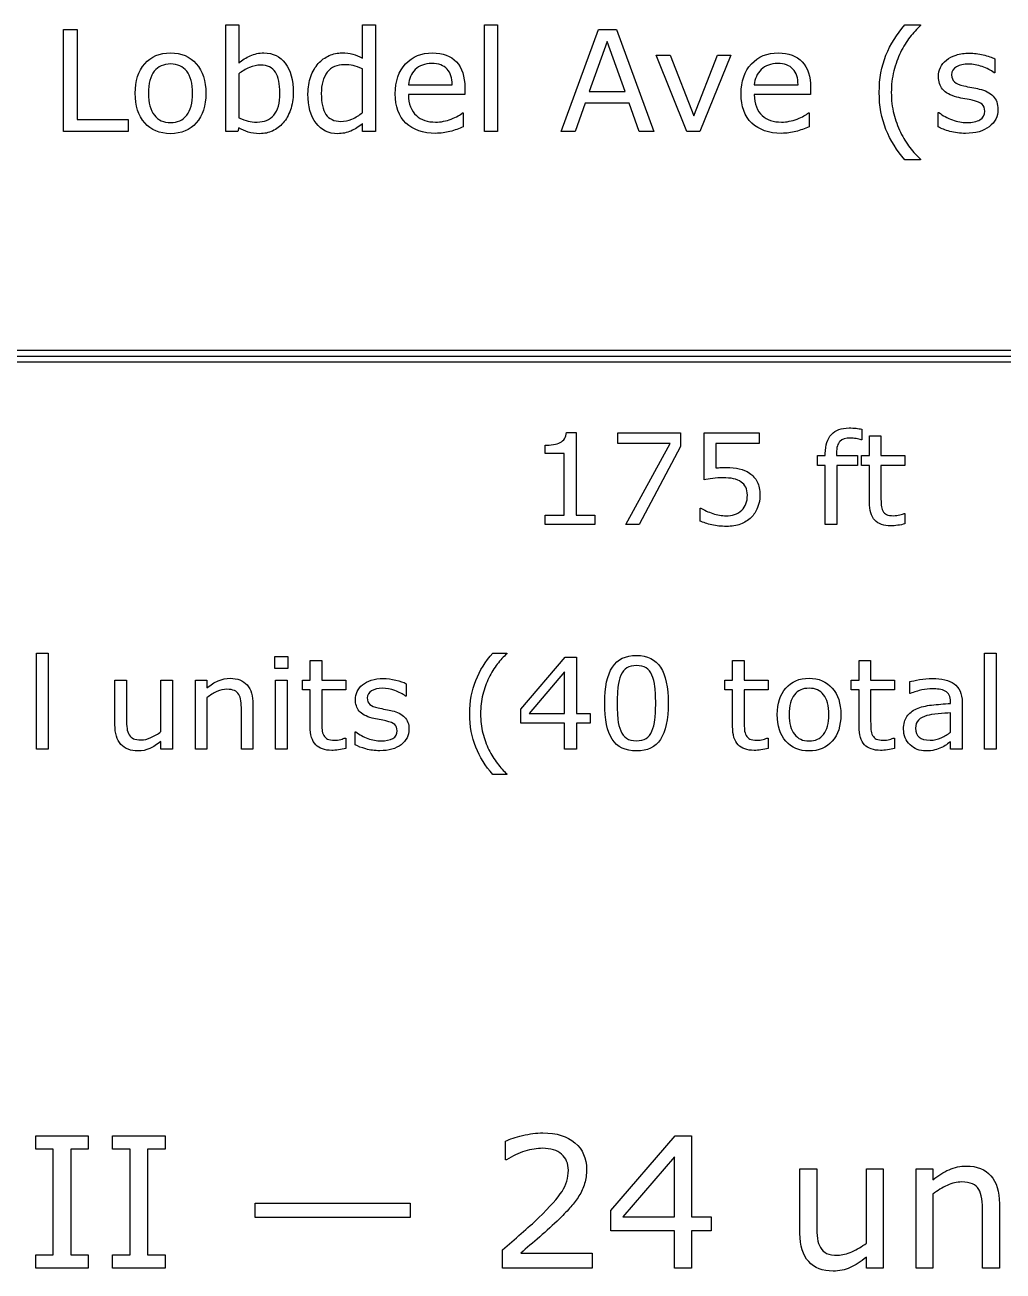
# Model space of a CAD drawing. Extents: x -13 to 750, y 12 to 2314.
# Drawn here: x 106.6 to 176.3, y 1170.7 to 1259.5 of the extents above; entities that cross this region are included whole.
import ezdxf

# ---------------------------------------------------------------- set-up
doc = ezdxf.new("R2010")
doc.units = 0
doc.layers.get('0').update_dxf_attribs({"linetype": 'CONTINUOUS'})

msp = doc.modelspace()

# ---------------------------------------------------------------- linework, layer by layer
at = {"color": 7}
for points in [[(113.99316, 1251.89), (109.39355, 1251.89), (109.39355, 1259.1605), (110.36035, 1259.1605), (110.36035, 1252.7494), (113.99316, 1252.7494)], [(140.30176, 1251.8895), (139.38379, 1251.8895), (139.38379, 1259.4872), (140.30176, 1259.4872)], [(151.43945, 1251.8895), (150.40918, 1251.8895), (149.69629, 1253.9159), (146.55176, 1253.9159), (145.83887, 1251.89), (144.85742, 1251.89), (147.50391, 1259.1605), (148.79297, 1259.1605)], [(149.39844, 1254.7459), (148.12402, 1258.3153), (146.84473, 1254.7459)], [(156.94238, 1257.3436), (154.73535, 1251.8895), (153.8125, 1251.8895), (151.62012, 1257.3436), (152.61621, 1257.3436), (154.30566, 1253.0028), (155.98047, 1257.3436)], [(118.58789, 1254.6146), (118.58789, 1254.6146)], [(119.53516, 1254.6146), (119.53516, 1254.6146)], [(125.75585, 1254.6586), (125.75585, 1254.6586)], [(175.96582, 1253.4618), (175.96582, 1253.4618)], [(44, 1236.2904), (44, 1235.4896), (268, 1235.4896), (268, 1236.2904)], [(153.35669, 1229.4535), (150.39478, 1223.89), (149.45435, 1223.89), (152.60522, 1229.6644), (148.87866, 1229.6644), (148.87866, 1230.4335), (153.35669, 1230.4335)], [(108.2915, 1207.89), (107.46533, 1207.89), (107.46533, 1214.7279), (108.2915, 1214.7279)], [(175.83987, 1207.89), (175.0137, 1207.89), (175.0137, 1214.7279), (175.83987, 1214.7279)], [(125.36865, 1213.6205), (124.43701, 1213.6205), (124.43701, 1214.4774), (125.36865, 1214.4774)], [(146.91067, 1209.7314), (145.93948, 1209.7314), (145.93948, 1207.89), (145.09573, 1207.89), (145.09573, 1209.7313), (141.96243, 1209.7313), (141.96243, 1210.7421), (145.13089, 1214.4335), (145.93948, 1214.4335), (145.93948, 1210.4344), (146.91067, 1210.4344)], [(145.09573, 1210.4345), (145.09573, 1213.3877), (142.56009, 1210.4345)], [(125.31595, 1207.89), (124.48978, 1207.89), (124.48978, 1212.7987), (125.31595, 1212.7987)], [(152.47415, 1211.164), (152.47415, 1211.164)], [(163.9219, 1210.3422), (163.9219, 1210.3422)], [(164.77444, 1210.3422), (164.77444, 1210.3422)], [(151.31839, 1209.1689), (151.31839, 1209.1689)], [(111.15381, 1170.89), (107.42139, 1170.89), (107.42139, 1171.8548), (108.65918, 1171.8548), (108.65918, 1179.3768), (107.42139, 1179.3768), (107.42139, 1180.3417), (111.15381, 1180.3417), (111.15381, 1179.3768), (109.91602, 1179.3768), (109.91602, 1171.8548), (111.15381, 1171.8548)], [(116.62549, 1170.89), (112.89307, 1170.89), (112.89307, 1171.8548), (114.13086, 1171.8548), (114.13086, 1179.3768), (112.89307, 1179.3768), (112.89307, 1180.3417), (116.62549, 1180.3417), (116.62549, 1179.3768), (115.3877, 1179.3768), (115.3877, 1171.8548), (116.62549, 1171.8548)], [(155.53662, 1173.5497), (154.13379, 1173.5497), (154.13379, 1170.89), (152.91504, 1170.89), (152.91504, 1173.5497), (148.38916, 1173.5497), (148.38916, 1175.0096), (152.96582, 1180.3417), (154.13379, 1180.3417), (154.13379, 1174.5653), (155.53662, 1174.5653)], [(152.91504, 1174.5653), (152.91504, 1178.8309), (149.25244, 1174.5653)], [(134.09424, 1174.5209), (123.03662, 1174.5209), (123.03662, 1175.5365), (134.09424, 1175.5365)]]:
    msp.add_lwpolyline(points, close=True, dxfattribs=at)
for points in [[(121.87402, 1252.1439), (121.81542, 1251.89), (120.95604, 1251.89), (120.95604, 1259.4877), (121.87401, 1259.4877), (121.87401, 1256.7728)], [(130.69238, 1257.1237), (130.69238, 1259.487), (131.61035, 1259.487), (131.61035, 1251.8895)], [(169.33008, 1259.4872), (170.44824, 1259.4872), (170.44824, 1259.4382)], [(175.75095, 1257.0653), (175.75095, 1256.0838), (175.70215, 1256.0838)], [(121.87402, 1256.0008), (121.87402, 1252.8758)], [(130.69238, 1253.2323), (130.69238, 1256.3622)], [(133.96387, 1255.2245), (137.08887, 1255.2245)], [(137.98239, 1255.0194), (137.98242, 1254.5213)], [(158.60254, 1255.2245), (161.72754, 1255.2245)], [(162.62106, 1255.0194), (162.62109, 1254.5213)], [(124.80859, 1254.634), (124.80859, 1254.6336)], [(137.98242, 1254.5213), (133.96387, 1254.5213)], [(162.62109, 1254.5213), (158.60254, 1254.5213)], [(130.69238, 1253.2318), (130.69238, 1253.2323)], [(137.82617, 1253.2225), (137.87497, 1253.2225), (137.87497, 1252.2215)], [(162.46484, 1253.2225), (162.51364, 1253.2225), (162.51364, 1252.2215)], [(171.70312, 1252.2166), (171.70312, 1253.2469), (171.75192, 1253.2469)], [(131.61035, 1251.8895), (130.69238, 1251.8895), (130.69238, 1252.4608)], [(170.44824, 1249.8778), (169.33008, 1249.8778)], [(170.44824, 1249.9265), (170.44824, 1249.8778)], [(44, 1235.89), (268, 1235.89)], [(145.22681, 1230.4555), (145.90796, 1230.4555), (145.90796, 1224.5581), (147.2439, 1224.5581), (147.2439, 1223.89)], [(155.02659, 1227.0624), (155.02659, 1230.433), (158.96409, 1230.433), (158.96409, 1229.6639), (155.87474, 1229.6639), (155.87474, 1227.9237)], [(166.26343, 1229.9281), (166.21953, 1229.9281)], [(166.80396, 1225.4936), (166.80396, 1228.104), (166.24585, 1228.104), (166.24585, 1228.7983), (166.80396, 1228.7983), (166.80396, 1230.2089), (167.63013, 1230.2089), (167.63013, 1228.7983), (169.33521, 1228.7983), (169.33521, 1228.104), (167.63013, 1228.104), (167.63013, 1225.8671)], [(166.26348, 1230.6838), (166.26343, 1229.9281)], [(147.2439, 1223.89), (143.7019, 1223.89), (143.7019, 1224.558), (145.06421, 1224.558), (145.06421, 1228.9437), (143.7019, 1228.9437), (143.7019, 1229.5414)], [(164.46611, 1228.9657), (164.46611, 1228.7987), (165.95586, 1228.7987), (165.95586, 1228.1044), (164.49248, 1228.1044), (164.49248, 1223.89), (163.66631, 1223.89), (163.66631, 1228.1044), (163.1082, 1228.1044), (163.1082, 1228.7987), (163.66631, 1228.7987), (163.66631, 1228.9613)], [(159.00804, 1225.9692), (159.00806, 1225.9686)], [(154.74536, 1224.1361), (154.74536, 1225.0633), (154.80686, 1225.0633)], [(169.29128, 1224.6762), (169.33518, 1224.6762), (169.33521, 1223.9339)], [(139.97171, 1214.728), (140.97806, 1214.728), (140.97806, 1214.684)], [(126.96829, 1209.4937), (126.96829, 1212.1041), (126.41019, 1212.1041), (126.41019, 1212.7984), (126.96829, 1212.7984), (126.96829, 1214.209), (127.79446, 1214.209), (127.79446, 1212.7984), (129.49954, 1212.7984), (129.49954, 1212.1041), (127.79446, 1212.1041), (127.79446, 1209.8672)], [(157.06204, 1209.4937), (157.06204, 1212.1041), (156.50394, 1212.1041), (156.50394, 1212.7984), (157.06204, 1212.7984), (157.06204, 1214.209), (157.88821, 1214.209), (157.88821, 1212.7984), (159.59329, 1212.7984), (159.59329, 1212.1041), (157.88821, 1212.1041), (157.88821, 1209.8672)], [(166.07083, 1209.4937), (166.07083, 1212.1041), (165.51273, 1212.1041), (165.51273, 1212.7984), (166.07083, 1212.7984), (166.07083, 1214.209), (166.897, 1214.209), (166.897, 1212.7984), (168.60208, 1212.7984), (168.60208, 1212.1041), (166.897, 1212.1041), (166.897, 1209.8672)], [(113.05518, 1209.6127), (113.05518, 1212.7987), (113.88135, 1212.7987), (113.88135, 1210.0038)], [(116.33355, 1209.1336), (116.33355, 1212.7986), (117.15972, 1212.7986), (117.15967, 1207.89)], [(119.61187, 1211.5547), (119.61187, 1207.89), (118.78569, 1207.89), (118.78569, 1212.7987), (119.61187, 1212.7987), (119.61187, 1212.2538)], [(133.81053, 1212.548), (133.81053, 1211.6647), (133.76663, 1211.6647)], [(169.72269, 1211.8539), (169.67879, 1211.8539), (169.67879, 1212.6932)], [(172.59232, 1211.1335), (172.59232, 1211.2609)], [(173.41414, 1211.2208), (173.41409, 1207.89)], [(122.89014, 1207.89), (122.06396, 1207.89), (122.06396, 1210.6849)], [(122.89019, 1211.076), (122.89014, 1207.89)], [(172.59232, 1209.0985), (172.59232, 1210.4652)], [(129.45562, 1208.6763), (129.49952, 1208.6763), (129.49954, 1207.934)], [(130.16751, 1208.1845), (130.16751, 1209.1118), (130.21141, 1209.1118)], [(134.00394, 1209.3045), (134.00394, 1209.3051)], [(159.54937, 1208.6763), (159.59327, 1208.6763), (159.59329, 1207.934)], [(168.55816, 1208.6763), (168.60206, 1208.6763), (168.60208, 1207.934)], [(172.59232, 1209.0984), (172.59232, 1209.0985)], [(117.15967, 1207.89), (116.3335, 1207.89), (116.3335, 1208.4349)], [(173.41409, 1207.89), (172.59232, 1207.89), (172.59232, 1208.4129)], [(140.97806, 1206.0796), (139.97171, 1206.0796)], [(140.97806, 1206.1235), (140.97806, 1206.0796)], [(140.95605, 1178.6151), (140.89255, 1178.6151), (140.89255, 1179.9481)], [(161.85889, 1173.3783), (161.85889, 1177.9803), (163.05225, 1177.9803), (163.05225, 1173.9432)], [(166.59426, 1172.6864), (166.59426, 1177.9803), (167.78762, 1177.9803), (167.7876, 1170.89)], [(171.32962, 1176.1839), (171.32962, 1170.89), (170.13626, 1170.89), (170.13626, 1177.9803), (171.32962, 1177.9803), (171.32962, 1177.1932)], [(176.06494, 1170.89), (174.87158, 1170.89), (174.87158, 1174.9271)], [(176.06497, 1175.4921), (176.06494, 1170.89)], [(147.05615, 1170.89), (140.65771, 1170.89), (140.65771, 1172.2167)], [(141.97165, 1171.9754), (147.05612, 1171.9754), (147.05615, 1170.89)], [(167.7876, 1170.89), (166.59424, 1170.89), (166.59424, 1171.6771)]]:
    msp.add_lwpolyline(points, dxfattribs=at)
for points in [[(167.9873, 1257.3241), (168.306313, 1258.1053), (168.753907, 1258.826333), (169.33008, 1259.4872)], [(170.44824, 1259.4382), (170.184567, 1259.2006), (169.93229, 1258.925533), (169.69141, 1258.613)], [(169.69141, 1258.613), (169.453777, 1258.3038), (169.23242, 1257.942467), (169.02734, 1257.529)], [(115.17969, 1256.7191), (115.635417, 1257.2367), (116.249023, 1257.4955), (117.02051, 1257.4955)], [(117.02051, 1257.4955), (117.785483, 1257.4955), (118.395833, 1257.2367), (118.85156, 1256.7191)], [(122.69433, 1257.2904), (122.984043, 1257.427133), (123.309563, 1257.4955), (123.67089, 1257.4955)], [(123.67089, 1257.4955), (124.315423, 1257.4955), (124.823237, 1257.2481), (125.19433, 1256.7533)], [(128.31445, 1257.2997), (128.610677, 1257.4299), (128.916667, 1257.495), (129.23242, 1257.495)], [(129.23242, 1257.495), (129.51888, 1257.495), (129.772787, 1257.464), (129.99414, 1257.402)], [(129.99414, 1257.402), (130.215493, 1257.343333), (130.44824, 1257.250567), (130.69238, 1257.1237)], [(133.75876, 1256.7088), (134.24704, 1257.232933), (134.888317, 1257.495), (135.68259, 1257.495)], [(135.68259, 1257.495), (136.418263, 1257.495), (136.98467, 1257.280133), (137.38181, 1256.8504)], [(158.39743, 1256.7088), (158.88571, 1257.232933), (159.526987, 1257.495), (160.32126, 1257.495)], [(160.32126, 1257.495), (161.056933, 1257.495), (161.62334, 1257.280133), (162.02048, 1256.8504)], [(169.02734, 1257.529), (168.832027, 1257.128667), (168.672523, 1256.6876), (168.54883, 1256.2058)], [(172.28903, 1256.9774), (172.471323, 1257.1304), (172.702443, 1257.250833), (172.98239, 1257.3387)], [(172.98239, 1257.3387), (173.265597, 1257.429833), (173.581353, 1257.4754), (173.92966, 1257.4754)], [(173.92966, 1257.4754), (174.25518, 1257.4754), (174.583957, 1257.434733), (174.91599, 1257.3534)], [(174.91599, 1257.3534), (175.251277, 1257.275267), (175.529597, 1257.179233), (175.75095, 1257.0653)], [(114.50098, 1254.6146), (114.50098, 1255.503267), (114.727217, 1256.204767), (115.17969, 1256.7191)], [(117.02051, 1256.7045), (116.522463, 1256.7045), (116.135093, 1256.531967), (115.8584, 1256.1869)], [(118.17285, 1256.1869), (117.896157, 1256.531967), (117.512043, 1256.7045), (117.02051, 1256.7045)], [(118.85156, 1256.7191), (119.307293, 1256.204767), (119.53516, 1255.503267), (119.53516, 1254.6146)], [(121.87401, 1256.7728), (122.131177, 1256.9844), (122.404617, 1257.156933), (122.69433, 1257.2904)], [(122.63574, 1256.4452), (122.362307, 1256.331267), (122.1084, 1256.183133), (121.87402, 1256.0008)], [(123.44629, 1256.6209), (123.179363, 1256.6209), (122.90918, 1256.562333), (122.63574, 1256.4452)], [(124.48633, 1256.1131), (124.271483, 1256.451633), (123.924803, 1256.6209), (123.44629, 1256.6209)], [(125.19433, 1256.7533), (125.568677, 1256.2585), (125.75585, 1255.560267), (125.75585, 1254.6586)], [(127.00586, 1255.8104), (127.13932, 1256.171733), (127.318357, 1256.479333), (127.54297, 1256.7332)], [(127.54297, 1256.7332), (127.764323, 1256.9806), (128.021483, 1257.169433), (128.31445, 1257.2997)], [(129.38867, 1256.6546), (128.87435, 1256.6546), (128.47396, 1256.475567), (128.1875, 1256.1175)], [(130.02832, 1256.5916), (129.833007, 1256.6336), (129.61979, 1256.6546), (129.38867, 1256.6546)], [(130.69238, 1256.3622), (130.444987, 1256.472867), (130.223633, 1256.549333), (130.02832, 1256.5916)], [(133.03122, 1254.5848), (133.03122, 1255.476733), (133.273733, 1256.184733), (133.75876, 1256.7088)], [(135.63379, 1256.7381), (135.14225, 1256.7381), (134.749997, 1256.593267), (134.45703, 1256.3036)], [(136.72266, 1256.3426), (136.485027, 1256.606267), (136.12207, 1256.7381), (135.63379, 1256.7381)], [(137.38181, 1256.8504), (137.782197, 1256.420733), (137.98239, 1255.8104), (137.98239, 1255.0194)], [(157.66989, 1254.5848), (157.66989, 1255.476733), (157.912403, 1256.184733), (158.39743, 1256.7088)], [(160.27246, 1256.7381), (159.780927, 1256.7381), (159.388673, 1256.593267), (159.0957, 1256.3036)], [(161.36133, 1256.3426), (161.123697, 1256.606267), (160.76074, 1256.7381), (160.27246, 1256.7381)], [(162.02048, 1256.8504), (162.420867, 1256.420733), (162.62106, 1255.8104), (162.62106, 1255.0194)], [(167.50879, 1254.6825), (167.50879, 1255.6623), (167.668293, 1256.542833), (167.9873, 1257.3241)], [(171.72751, 1255.8104), (171.72751, 1256.035), (171.773083, 1256.2466), (171.86423, 1256.4452)], [(171.86423, 1256.4452), (171.95863, 1256.643733), (172.10023, 1256.821133), (172.28903, 1256.9774)], [(173.01172, 1256.5038), (172.7806, 1256.3768), (172.66504, 1256.186367), (172.66504, 1255.9325)], [(173.86133, 1256.6991), (173.526043, 1256.6991), (173.24284, 1256.634), (173.01172, 1256.5038)], [(174.84766, 1256.5184), (174.512373, 1256.638867), (174.183597, 1256.6991), (173.86133, 1256.6991)], [(175.70215, 1256.0838), (175.467777, 1256.256333), (175.182947, 1256.4012), (174.84766, 1256.5184)], [(115.8584, 1256.1869), (115.58496, 1255.8451), (115.44824, 1255.321), (115.44824, 1254.6146)], [(118.58789, 1254.6146), (118.58789, 1255.321), (118.449543, 1255.8451), (118.17285, 1256.1869)], [(124.80859, 1254.6336), (124.80859, 1255.284667), (124.70117, 1255.777833), (124.48633, 1256.1131)], [(126.81055, 1254.575), (126.81055, 1255.037267), (126.875653, 1255.449067), (127.00586, 1255.8104)], [(128.1875, 1256.1175), (127.90104, 1255.759433), (127.75781, 1255.251633), (127.75781, 1254.5941)], [(134.45703, 1256.3036), (134.167317, 1256.013867), (134.00293, 1255.654167), (133.96387, 1255.2245)], [(137.08887, 1255.2245), (137.085537, 1255.706233), (136.963467, 1256.078933), (136.72266, 1256.3426)], [(159.0957, 1256.3036), (158.805987, 1256.013867), (158.6416, 1255.654167), (158.60254, 1255.2245)], [(161.72754, 1255.2245), (161.724207, 1255.706233), (161.602137, 1256.078933), (161.36133, 1256.3426)], [(168.54883, 1256.2058), (168.428383, 1255.724), (168.36816, 1255.2162), (168.36816, 1254.6824)], [(172.02536, 1254.9022), (171.826793, 1255.1496), (171.72751, 1255.452333), (171.72751, 1255.8104)], [(172.66504, 1255.9325), (172.66504, 1255.7079), (172.735027, 1255.538633), (172.875, 1255.4247)], [(167.9873, 1252.0409), (167.668293, 1252.8221), (167.50879, 1253.702633), (167.50879, 1254.6825)], [(168.36816, 1254.6824), (168.36816, 1254.125733), (168.426757, 1253.616267), (168.54395, 1253.154)], [(173.04587, 1254.3456), (172.56735, 1254.472533), (172.22718, 1254.658067), (172.02536, 1254.9022)], [(172.875, 1255.4247), (173.01172, 1255.310767), (173.233073, 1255.217967), (173.53906, 1255.1463)], [(173.53906, 1255.1463), (173.708333, 1255.106967), (173.897137, 1255.0679), (174.10547, 1255.0291)], [(174.10547, 1255.0291), (174.317057, 1254.990433), (174.492837, 1254.954633), (174.63281, 1254.9217)], [(174.63281, 1254.9217), (175.059243, 1254.824033), (175.38802, 1254.6564), (175.61914, 1254.4188)], [(115.17969, 1252.5101), (114.727217, 1253.024433), (114.50098, 1253.725933), (114.50098, 1254.6146)], [(115.44824, 1254.6146), (115.44824, 1253.931), (115.586587, 1253.4118), (115.86328, 1253.057)], [(118.16797, 1253.0521), (118.447917, 1253.4037), (118.58789, 1253.924533), (118.58789, 1254.6146)], [(119.53516, 1254.6146), (119.53516, 1253.725933), (119.307293, 1253.024433), (118.85156, 1252.5101)], [(124.37402, 1253.0618), (124.663733, 1253.397067), (124.80859, 1253.921133), (124.80859, 1254.634)], [(125.75586, 1254.6586), (125.75586, 1254.202867), (125.690757, 1253.7927), (125.56055, 1253.4281)], [(127.38184, 1252.4901), (127.00098, 1252.991367), (126.81055, 1253.686333), (126.81055, 1254.575)], [(127.75781, 1254.5941), (127.75781, 1253.9463), (127.868487, 1253.453133), (128.08984, 1253.1146)], [(133.79294, 1252.495), (133.285127, 1252.986533), (133.03122, 1253.683133), (133.03122, 1254.5848)], [(133.96387, 1254.5213), (133.96387, 1254.186033), (134.014323, 1253.893067), (134.11523, 1253.6424)], [(158.43161, 1252.495), (157.923797, 1252.986533), (157.66989, 1253.683133), (157.66989, 1254.5848)], [(158.60254, 1254.5213), (158.60254, 1254.186033), (158.652997, 1253.893067), (158.75391, 1253.6424)], [(173.61716, 1254.2186), (173.408827, 1254.257933), (173.218397, 1254.300267), (173.04587, 1254.3456)], [(174.12985, 1254.1161), (173.999643, 1254.145433), (173.828747, 1254.1796), (173.61716, 1254.2186)], [(174.84274, 1253.8329), (174.719047, 1253.943567), (174.481417, 1254.037967), (174.12985, 1254.1161)], [(175.02829, 1253.3446), (175.02829, 1253.5594), (174.96644, 1253.722167), (174.84274, 1253.8329)], [(175.61914, 1254.4188), (175.85026, 1254.177933), (175.96582, 1253.858933), (175.96582, 1253.4618)], [(115.86328, 1253.057), (116.139973, 1252.7054), (116.525717, 1252.5296), (117.02051, 1252.5296)], [(117.02051, 1252.5296), (117.50879, 1252.5296), (117.891277, 1252.703767), (118.16797, 1253.0521)], [(123.18262, 1252.5637), (123.690433, 1252.5637), (124.087567, 1252.729733), (124.37402, 1253.0618)], [(125.56055, 1253.4281), (125.433597, 1253.0635), (125.26107, 1252.7575), (125.04297, 1252.5101)], [(128.08984, 1253.1146), (128.311193, 1252.779333), (128.666013, 1252.6117), (129.1543, 1252.6117)], [(129.94531, 1252.7826), (130.212237, 1252.899733), (130.46126, 1253.049467), (130.69238, 1253.2318)], [(134.11523, 1253.6424), (134.216143, 1253.395), (134.35449, 1253.191567), (134.53027, 1253.0321)], [(134.53027, 1253.0321), (134.699543, 1252.875833), (134.89974, 1252.758633), (135.13086, 1252.6805)], [(137.02051, 1252.7831), (137.39811, 1252.932833), (137.666663, 1253.0793), (137.82617, 1253.2225)], [(158.75391, 1253.6424), (158.854817, 1253.395), (158.993163, 1253.191567), (159.16895, 1253.0321)], [(159.16895, 1253.0321), (159.338217, 1252.875833), (159.53841, 1252.758633), (159.76953, 1252.6805)], [(161.65918, 1252.7831), (162.036787, 1252.932833), (162.30534, 1253.0793), (162.46484, 1253.2225)], [(168.54395, 1253.154), (168.66439, 1252.6918), (168.82552, 1252.252367), (169.02734, 1251.8357)], [(171.75192, 1253.2469), (172.041633, 1253.028833), (172.3639, 1252.8547), (172.71872, 1252.7245)], [(174.68649, 1252.7293), (174.914357, 1252.859567), (175.02829, 1253.064667), (175.02829, 1253.3446)], [(175.96582, 1253.4618), (175.96582, 1252.963733), (175.759113, 1252.5552), (175.3457, 1252.2362)], [(117.02051, 1251.7386), (116.249023, 1251.7386), (115.635417, 1251.995767), (115.17969, 1252.5101)], [(118.85156, 1252.5101), (118.395833, 1251.995767), (117.785483, 1251.7386), (117.02051, 1251.7386)], [(121.87402, 1252.8758), (122.13444, 1252.7586), (122.357423, 1252.677233), (122.54297, 1252.6317)], [(122.55762, 1251.8509), (122.3265, 1251.922567), (122.098633, 1252.020233), (121.87402, 1252.1439)], [(122.54297, 1252.6317), (122.73177, 1252.586367), (122.944987, 1252.5637), (123.18262, 1252.5637)], [(125.04297, 1252.5101), (124.81185, 1252.252967), (124.557943, 1252.0593), (124.28125, 1251.9291)], [(128.93457, 1251.7381), (128.28353, 1251.7381), (127.765953, 1251.988767), (127.38184, 1252.4901)], [(129.1543, 1252.6117), (129.414713, 1252.6117), (129.678383, 1252.668667), (129.94531, 1252.7826)], [(130.69238, 1252.4608), (130.428707, 1252.232933), (130.153643, 1252.055533), (129.86719, 1251.9286)], [(135.91208, 1251.7625), (135.007133, 1251.7625), (134.300753, 1252.006667), (133.79294, 1252.495)], [(135.13086, 1252.6805), (135.365233, 1252.602367), (135.622393, 1252.5633), (135.90234, 1252.5633)], [(135.90234, 1252.5633), (136.273433, 1252.5633), (136.646157, 1252.636567), (137.02051, 1252.7831)], [(137.87497, 1252.2215), (137.565723, 1252.0913), (137.249967, 1251.982267), (136.9277, 1251.8944)], [(160.55075, 1251.7625), (159.645803, 1251.7625), (158.939423, 1252.006667), (158.43161, 1252.495)], [(159.76953, 1252.6805), (160.003903, 1252.602367), (160.261067, 1252.5633), (160.54102, 1252.5633)], [(160.54102, 1252.5633), (160.912113, 1252.5633), (161.284833, 1252.636567), (161.65918, 1252.7831)], [(162.51364, 1252.2215), (162.204393, 1252.0913), (161.88864, 1251.982267), (161.56638, 1251.8944)], [(169.33008, 1249.8778), (168.753907, 1250.5386), (168.306313, 1251.259633), (167.9873, 1252.0409)], [(172.54785, 1251.8993), (172.212563, 1251.9969), (171.930987, 1252.102667), (171.70312, 1252.2166)], [(172.71872, 1252.7245), (173.07354, 1252.5975), (173.41371, 1252.534), (173.73923, 1252.534)], [(175.3457, 1252.2362), (174.935547, 1251.9172), (174.374023, 1251.7577), (173.66113, 1251.7577)], [(173.73923, 1252.534), (174.142877, 1252.534), (174.45863, 1252.5991), (174.68649, 1252.7293)], [(123.36816, 1251.7386), (123.05892, 1251.7386), (122.78874, 1251.776033), (122.55762, 1251.8509)], [(124.28125, 1251.9291), (124.004557, 1251.8021), (123.700193, 1251.7386), (123.36816, 1251.7386)], [(129.86719, 1251.9286), (129.58073, 1251.8016), (129.269857, 1251.7381), (128.93457, 1251.7381)], [(136.9277, 1251.8944), (136.60544, 1251.806467), (136.2669, 1251.7625), (135.91208, 1251.7625)], [(161.56638, 1251.8944), (161.244113, 1251.806467), (160.90557, 1251.7625), (160.55075, 1251.7625)], [(169.02734, 1251.8357), (169.222653, 1251.4353), (169.445637, 1251.073967), (169.69629, 1250.7517)], [(173.66113, 1251.7577), (173.257483, 1251.7577), (172.88639, 1251.8049), (172.54785, 1251.8993)], [(169.69629, 1250.7517), (169.946943, 1250.426167), (170.197593, 1250.1511), (170.44824, 1249.9265)], [(164.10137, 1230.3016), (164.39141, 1230.615067), (164.810353, 1230.7718), (165.3582, 1230.7718)], [(165.3582, 1230.7718), (165.542773, 1230.7718), (165.708303, 1230.763133), (165.85479, 1230.7458)], [(165.85479, 1230.7458), (166.004203, 1230.728467), (166.140433, 1230.7078), (166.26348, 1230.6838)], [(144.77417, 1229.7216), (144.908937, 1229.794867), (145.014407, 1229.887167), (145.09058, 1229.9985)], [(145.09058, 1229.9985), (145.16968, 1230.112767), (145.21509, 1230.2651), (145.22681, 1230.4555)], [(163.66631, 1228.9613), (163.66631, 1229.5443), (163.81133, 1229.991067), (164.10137, 1230.3016)], [(164.70342, 1229.8138), (164.545213, 1229.658533), (164.46611, 1229.375833), (164.46611, 1228.9657)], [(165.47686, 1230.0511), (165.122367, 1230.0511), (164.864553, 1229.972), (164.70342, 1229.8138)], [(165.86358, 1230.0071), (165.717093, 1230.036433), (165.588187, 1230.0511), (165.47686, 1230.0511)], [(166.21953, 1229.9281), (166.12871, 1229.954767), (166.01006, 1229.9811), (165.86358, 1230.0071)], [(143.7019, 1229.5414), (143.886473, 1229.5414), (144.08423, 1229.556067), (144.29517, 1229.5854)], [(144.29517, 1229.5854), (144.506103, 1229.6174), (144.66577, 1229.6628), (144.77417, 1229.7216)], [(155.64183, 1227.1678), (155.404523, 1227.132467), (155.199443, 1227.097333), (155.02659, 1227.0624)], [(156.3889, 1227.2208), (156.131087, 1227.2208), (155.882063, 1227.203133), (155.64183, 1227.1678)], [(155.87474, 1227.9237), (156.000713, 1227.9357), (156.129617, 1227.944367), (156.26145, 1227.9497)], [(156.26145, 1227.9497), (156.39329, 1227.956367), (156.50755, 1227.9597), (156.60423, 1227.9597)], [(157.11839, 1227.1508), (156.90159, 1227.197467), (156.658427, 1227.2208), (156.3889, 1227.2208)], [(156.60423, 1227.9597), (156.958723, 1227.9597), (157.26927, 1227.929033), (157.53587, 1227.8677)], [(157.67649, 1226.9179), (157.52415, 1227.029233), (157.338117, 1227.106867), (157.11839, 1227.1508)], [(157.53587, 1227.8677), (157.80247, 1227.809033), (158.0471, 1227.703533), (158.26976, 1227.5512)], [(158.26976, 1227.5512), (158.504133, 1227.390067), (158.685773, 1227.182067), (158.81468, 1226.9272)], [(157.99729, 1226.5444), (157.921123, 1226.699667), (157.81419, 1226.824167), (157.67649, 1226.9179)], [(158.11595, 1225.9731), (158.11595, 1226.1987), (158.076397, 1226.389133), (157.99729, 1226.5444)], [(158.81468, 1226.9272), (158.943587, 1226.672333), (159.00804, 1226.353), (159.00804, 1225.9692)], [(158.01487, 1225.3623), (158.082257, 1225.538033), (158.11595, 1225.741633), (158.11595, 1225.9731)], [(159.00806, 1225.9686), (159.00806, 1225.663933), (158.952393, 1225.372433), (158.84106, 1225.0941)], [(167.19507, 1224.1972), (166.93433, 1224.466733), (166.80396, 1224.898867), (166.80396, 1225.4936)], [(167.63013, 1225.8671), (167.63013, 1225.6093), (167.635997, 1225.407167), (167.64773, 1225.2607)], [(154.80686, 1225.0633), (155.0471, 1224.910967), (155.32835, 1224.7806), (155.65061, 1224.6722)], [(155.65061, 1224.6722), (155.972877, 1224.566733), (156.289283, 1224.514), (156.59983, 1224.514)], [(156.59983, 1224.514), (156.807843, 1224.514), (157.008527, 1224.543333), (157.20188, 1224.602)], [(157.20188, 1224.602), (157.398173, 1224.660667), (157.57249, 1224.7632), (157.72483, 1224.9096)], [(157.72483, 1224.9096), (157.853737, 1225.0356), (157.950417, 1225.1865), (158.01487, 1225.3623)], [(158.84106, 1225.0941), (158.729733, 1224.815767), (158.57739, 1224.5814), (158.38403, 1224.391)], [(167.64773, 1225.2607), (167.659463, 1225.117167), (167.700477, 1224.9824), (167.77077, 1224.8564)], [(167.77077, 1224.8564), (167.835237, 1224.7392), (167.923127, 1224.652767), (168.03444, 1224.5971)], [(168.03444, 1224.5971), (168.1487, 1224.544433), (168.321553, 1224.5181), (168.553, 1224.5181)], [(168.553, 1224.5181), (168.687767, 1224.5181), (168.82839, 1224.5371), (168.97487, 1224.5751)], [(168.97487, 1224.5751), (169.121357, 1224.616433), (169.226827, 1224.650133), (169.29128, 1224.6762)], [(155.58472, 1223.868), (155.25366, 1223.941267), (154.973873, 1224.030633), (154.74536, 1224.1361)], [(156.61743, 1223.7538), (156.26001, 1223.7538), (155.915773, 1223.791867), (155.58472, 1223.868)], [(157.62817, 1223.9164), (157.338137, 1223.808), (157.001223, 1223.7538), (156.61743, 1223.7538)], [(158.38403, 1224.391), (158.173097, 1224.185933), (157.921143, 1224.027733), (157.62817, 1223.9164)], [(168.33765, 1223.7929), (167.83667, 1223.7929), (167.45581, 1223.927667), (167.19507, 1224.1972)], [(168.82544, 1223.8329), (168.6438, 1223.806233), (168.481203, 1223.7929), (168.33765, 1223.7929)], [(169.33521, 1223.9339), (169.17993, 1223.893233), (169.010007, 1223.859567), (168.82544, 1223.8329)], [(138.76321, 1212.7812), (139.050323, 1213.484333), (139.453157, 1214.133267), (139.97171, 1214.728)], [(140.2969, 1213.9414), (140.083033, 1213.663067), (139.883817, 1213.337867), (139.69925, 1212.9658)], [(140.97806, 1214.684), (140.740753, 1214.470133), (140.5137, 1214.2226), (140.2969, 1213.9414)], [(148.4971, 1213.7304), (148.863313, 1214.287067), (149.434603, 1214.5654), (150.21097, 1214.5654)], [(150.21097, 1213.8403), (149.935577, 1213.8403), (149.70706, 1213.783167), (149.52542, 1213.6689)], [(150.21097, 1214.5654), (150.996123, 1214.5654), (151.568877, 1214.282667), (151.92923, 1213.7172)], [(150.89212, 1213.6689), (150.71634, 1213.783167), (150.48929, 1213.8403), (150.21097, 1213.8403)], [(120.41167, 1212.7547), (120.687063, 1212.874833), (120.96978, 1212.9349), (121.25982, 1212.9349)], [(121.25982, 1212.9349), (121.790093, 1212.9349), (122.19439, 1212.775233), (122.47271, 1212.4559)], [(139.69925, 1212.9658), (139.52347, 1212.605467), (139.379913, 1212.2085), (139.26858, 1211.7749)], [(147.94778, 1211.1552), (147.94778, 1212.318333), (148.130887, 1213.176733), (148.4971, 1213.7304)], [(149.09915, 1213.1504), (148.999543, 1212.9336), (148.930697, 1212.650867), (148.89261, 1212.3022)], [(149.52542, 1213.6689), (149.346707, 1213.554633), (149.204617, 1213.3818), (149.09915, 1213.1504)], [(151.31399, 1213.1591), (151.211457, 1213.3847), (151.070833, 1213.554633), (150.89212, 1213.6689)], [(151.52493, 1212.3242), (151.489797, 1212.652333), (151.419483, 1212.930633), (151.31399, 1213.1591)], [(151.92923, 1213.7172), (152.29251, 1213.154733), (152.47415, 1212.303667), (152.47415, 1211.164)], [(160.85452, 1212.2363), (161.26468, 1212.7021), (161.816927, 1212.935), (162.51126, 1212.935)], [(162.51126, 1212.935), (163.19974, 1212.935), (163.749057, 1212.7021), (164.15921, 1212.2363)], [(119.61187, 1212.2538), (119.869683, 1212.467667), (120.136283, 1212.634633), (120.41167, 1212.7547)], [(121.02691, 1212.148), (120.801323, 1212.148), (120.565483, 1212.092333), (120.31939, 1211.981)], [(121.56304, 1212.056), (121.425347, 1212.117333), (121.246637, 1212.148), (121.02691, 1212.148)], [(121.87944, 1211.7836), (121.8062, 1211.9066), (121.700733, 1211.9974), (121.56304, 1212.056)], [(122.47271, 1212.4559), (122.75103, 1212.136567), (122.89019, 1211.6766), (122.89019, 1211.076)], [(130.31248, 1211.9899), (130.39744, 1212.168633), (130.52488, 1212.3283), (130.6948, 1212.4689)], [(130.6948, 1212.4689), (130.858867, 1212.606567), (131.066877, 1212.714967), (131.31883, 1212.7941)], [(131.31883, 1212.7941), (131.57371, 1212.8761), (131.85789, 1212.9171), (132.17137, 1212.9171)], [(132.10989, 1212.2184), (131.808137, 1212.2184), (131.553253, 1212.1598), (131.34524, 1212.0426)], [(132.99759, 1212.0558), (132.69583, 1212.1642), (132.39993, 1212.2184), (132.10989, 1212.2184)], [(132.17137, 1212.9171), (132.464337, 1212.9171), (132.760233, 1212.8805), (133.05906, 1212.8073)], [(133.76663, 1211.6647), (133.555697, 1211.819967), (133.29935, 1211.950333), (132.99759, 1212.0558)], [(133.05906, 1212.8073), (133.36082, 1212.736967), (133.61131, 1212.650533), (133.81053, 1212.548)], [(138.33255, 1210.4038), (138.33255, 1211.2856), (138.476103, 1212.078067), (138.76321, 1212.7812)], [(148.89261, 1212.3022), (148.857477, 1211.9536), (148.83991, 1211.571267), (148.83991, 1211.1552)], [(151.58203, 1211.164), (151.58203, 1211.609333), (151.562997, 1211.996067), (151.52493, 1212.3242)], [(160.24368, 1210.3422), (160.24368, 1211.142067), (160.447293, 1211.773433), (160.85452, 1212.2363)], [(162.51126, 1212.2231), (162.06302, 1212.2231), (161.714387, 1212.067833), (161.46536, 1211.7573)], [(163.54837, 1211.7573), (163.299343, 1212.067833), (162.95364, 1212.2231), (162.51126, 1212.2231)], [(164.15921, 1212.2363), (164.569363, 1211.773433), (164.77444, 1211.142067), (164.77444, 1210.3422)], [(169.67879, 1212.6932), (169.839923, 1212.7372), (170.072833, 1212.785533), (170.37752, 1212.8382)], [(170.54886, 1212.1), (170.28226, 1212.044667), (170.00687, 1211.962633), (169.72269, 1211.8539)], [(170.37752, 1212.8382), (170.682207, 1212.890867), (170.9825, 1212.9172), (171.2784, 1212.9172)], [(171.27396, 1212.188), (171.05716, 1212.188), (170.81546, 1212.158667), (170.54886, 1212.1)], [(171.78812, 1212.153), (171.624053, 1212.176333), (171.452667, 1212.188), (171.27396, 1212.188)], [(171.2784, 1212.9172), (171.6241, 1212.9172), (171.924393, 1212.887867), (172.17928, 1212.8292)], [(172.20999, 1212.0168), (172.092803, 1212.084133), (171.95218, 1212.129533), (171.78812, 1212.153)], [(172.17928, 1212.8292), (172.437093, 1212.773867), (172.65975, 1212.677167), (172.84725, 1212.5391)], [(172.84725, 1212.5391), (173.031817, 1212.404367), (173.17244, 1212.230067), (173.26912, 1212.0162)], [(120.31939, 1211.981), (120.073297, 1211.869667), (119.837457, 1211.727567), (119.61187, 1211.5547)], [(122.02446, 1211.3177), (121.99806, 1211.516967), (121.94972, 1211.672267), (121.87944, 1211.7836)], [(122.06396, 1210.6849), (122.06396, 1210.9105), (122.050793, 1211.121433), (122.02446, 1211.3177)], [(130.18943, 1211.4186), (130.18943, 1211.620733), (130.230447, 1211.811167), (130.31248, 1211.9899)], [(130.4575, 1210.6012), (130.278787, 1210.823867), (130.18943, 1211.096333), (130.18943, 1211.4186)], [(131.34524, 1212.0426), (131.137233, 1211.928333), (131.03323, 1211.756967), (131.03323, 1211.5285)], [(131.03323, 1211.5285), (131.03323, 1211.3263), (131.09622, 1211.173933), (131.2222, 1211.0714)], [(139.26858, 1211.7749), (139.160187, 1211.3413), (139.10599, 1210.884267), (139.10599, 1210.4038)], [(151.52493, 1210.0039), (151.562997, 1210.326167), (151.58203, 1210.712867), (151.58203, 1211.164)], [(152.47415, 1211.164), (152.47415, 1209.9892), (152.28958, 1209.1264), (151.92044, 1208.5756)], [(161.46536, 1211.7573), (161.219267, 1211.4497), (161.09622, 1210.978), (161.09622, 1210.3422)], [(163.9219, 1210.3422), (163.9219, 1210.978), (163.79739, 1211.4497), (163.54837, 1211.7573)], [(172.49124, 1211.7267), (172.426773, 1211.849767), (172.333023, 1211.946467), (172.20999, 1212.0168)], [(172.59232, 1211.2609), (172.59232, 1211.448433), (172.558627, 1211.6037), (172.49124, 1211.7267)], [(173.26912, 1212.0162), (173.3658, 1211.802333), (173.41414, 1211.5372), (173.41414, 1211.2208)], [(131.37596, 1210.1002), (130.945293, 1210.214467), (130.63914, 1210.381467), (130.4575, 1210.6012)], [(131.2222, 1211.0714), (131.345247, 1210.968867), (131.544463, 1210.8854), (131.81985, 1210.821)], [(131.81985, 1210.821), (131.972197, 1210.785667), (132.14212, 1210.7505), (132.32962, 1210.7155)], [(132.32962, 1210.7155), (132.520047, 1210.680167), (132.67825, 1210.647833), (132.80423, 1210.6185)], [(132.80423, 1210.6185), (133.188017, 1210.530633), (133.483913, 1210.379767), (133.69192, 1210.1659)], [(138.76321, 1208.0263), (138.476103, 1208.729433), (138.33255, 1209.521933), (138.33255, 1210.4038)], [(139.10599, 1210.4038), (139.10599, 1209.9028), (139.158723, 1209.4443), (139.26419, 1209.0283)], [(148.48831, 1208.5888), (148.127957, 1209.145467), (147.94778, 1210.000933), (147.94778, 1211.1552)], [(148.83991, 1211.1552), (148.83991, 1210.6982), (148.85601, 1210.3159), (148.88821, 1210.0083)], [(160.85452, 1208.4482), (160.447293, 1208.911067), (160.24368, 1209.5424), (160.24368, 1210.3422)], [(161.09622, 1210.3422), (161.09622, 1209.727), (161.220733, 1209.259733), (161.46976, 1208.9404)], [(163.54398, 1208.936), (163.795927, 1209.2524), (163.9219, 1209.721133), (163.9219, 1210.3422)], [(164.77444, 1210.3422), (164.77444, 1209.5424), (164.569363, 1208.911067), (164.15921, 1208.4482)], [(169.48099, 1210.215), (169.642123, 1210.446467), (169.870637, 1210.6281), (170.16653, 1210.7599)], [(170.16653, 1210.7599), (170.465363, 1210.891767), (170.82425, 1210.981133), (171.24319, 1211.028)], [(170.89163, 1210.2717), (170.654323, 1210.204367), (170.46243, 1210.0989), (170.31595, 1209.9553)], [(171.70023, 1210.3992), (171.360383, 1210.369867), (171.09085, 1210.327367), (170.89163, 1210.2717)], [(171.24319, 1211.028), (171.662137, 1211.074667), (172.111847, 1211.109833), (172.59232, 1211.1335)], [(172.59232, 1210.4652), (172.340367, 1210.450533), (172.043003, 1210.428533), (171.70023, 1210.3992)], [(113.48584, 1208.224), (113.198733, 1208.5404), (113.05518, 1209.0033), (113.05518, 1209.6127)], [(113.88135, 1210.0038), (113.88135, 1209.754733), (113.893083, 1209.540867), (113.91655, 1209.3622)], [(127.35941, 1208.1973), (127.098663, 1208.466833), (126.96829, 1208.898967), (126.96829, 1209.4937)], [(127.79446, 1209.8672), (127.79446, 1209.6094), (127.800327, 1209.407267), (127.81206, 1209.2608)], [(131.89012, 1209.986), (131.70262, 1210.021333), (131.531233, 1210.0594), (131.37596, 1210.1002)], [(132.35154, 1209.894), (132.234353, 1209.920667), (132.080547, 1209.951333), (131.89012, 1209.986)], [(132.99314, 1209.6391), (132.881813, 1209.7387), (132.667947, 1209.823667), (132.35154, 1209.894)], [(133.16014, 1209.1997), (133.16014, 1209.393033), (133.104473, 1209.5395), (132.99314, 1209.6391)], [(133.69192, 1210.1659), (133.899933, 1209.9491), (134.00394, 1209.661967), (134.00394, 1209.3045)], [(148.88821, 1210.0083), (148.92041, 1209.700633), (148.98926, 1209.425233), (149.09476, 1209.1821)], [(151.31839, 1209.1689), (151.42093, 1209.406233), (151.489777, 1209.684567), (151.52493, 1210.0039)], [(157.45315, 1208.1973), (157.19241, 1208.466833), (157.06204, 1208.898967), (157.06204, 1209.4937)], [(157.88821, 1209.8672), (157.88821, 1209.6094), (157.894077, 1209.407267), (157.90581, 1209.2608)], [(166.46194, 1208.1973), (166.2012, 1208.466833), (166.07083, 1208.898967), (166.07083, 1209.4937)], [(166.897, 1209.8672), (166.897, 1209.6094), (166.902867, 1209.407267), (166.9146, 1209.2608)], [(169.24368, 1209.3141), (169.24368, 1209.686167), (169.322783, 1209.986467), (169.48099, 1210.215)], [(170.31595, 1209.9553), (170.169463, 1209.8147), (170.09622, 1209.6199), (170.09622, 1209.3709)], [(113.91655, 1209.3622), (113.940017, 1209.1864), (113.989823, 1209.0355), (114.06597, 1208.9095)], [(114.06597, 1208.9095), (114.14507, 1208.780633), (114.24761, 1208.6869), (114.37359, 1208.6283)], [(114.37359, 1208.6283), (114.499563, 1208.569633), (114.682667, 1208.5403), (114.9229, 1208.5403)], [(114.9229, 1208.5403), (115.136767, 1208.5403), (115.369677, 1208.595967), (115.62163, 1208.7073)], [(115.62163, 1208.7073), (115.876517, 1208.818633), (116.113823, 1208.960733), (116.33355, 1209.1336)], [(127.81206, 1209.2608), (127.823793, 1209.117267), (127.86481, 1208.9825), (127.93511, 1208.8565)], [(127.93511, 1208.8565), (127.999577, 1208.7393), (128.087467, 1208.652867), (128.19878, 1208.5972)], [(128.19878, 1208.5972), (128.31304, 1208.544533), (128.485893, 1208.5182), (128.71734, 1208.5182)], [(128.71734, 1208.5182), (128.8521, 1208.5182), (128.992723, 1208.5372), (129.13921, 1208.5752)], [(129.13921, 1208.5752), (129.285697, 1208.616533), (129.391167, 1208.650233), (129.45562, 1208.6763)], [(130.21141, 1209.1118), (130.47215, 1208.915467), (130.762187, 1208.758733), (131.08152, 1208.6416)], [(131.08152, 1208.6416), (131.40086, 1208.527333), (131.707013, 1208.4702), (131.99998, 1208.4702)], [(131.99998, 1208.4702), (132.36326, 1208.4702), (132.64744, 1208.5288), (132.85252, 1208.646)], [(132.85252, 1208.646), (133.0576, 1208.763133), (133.16014, 1208.9477), (133.16014, 1209.1997)], [(134.00394, 1209.3051), (134.00394, 1208.8569), (133.817903, 1208.489233), (133.44583, 1208.2021)], [(139.26419, 1209.0283), (139.37259, 1208.6123), (139.51761, 1208.2168), (139.69925, 1207.8418)], [(150.21097, 1207.7539), (149.42581, 1207.7539), (148.85159, 1208.0322), (148.48831, 1208.5888)], [(149.09476, 1209.1821), (149.19144, 1208.953567), (149.32767, 1208.779233), (149.50345, 1208.6591)], [(149.50345, 1208.6591), (149.682157, 1208.539033), (149.917997, 1208.479), (150.21097, 1208.479)], [(150.21097, 1208.479), (150.486357, 1208.479), (150.71487, 1208.536133), (150.89651, 1208.6504)], [(151.92044, 1208.5756), (151.554227, 1208.0278), (150.984403, 1207.7539), (150.21097, 1207.7539)], [(150.89651, 1208.6504), (151.078157, 1208.7646), (151.218783, 1208.937433), (151.31839, 1209.1689)], [(157.90581, 1209.2608), (157.917543, 1209.117267), (157.95856, 1208.9825), (158.02886, 1208.8565)], [(158.02886, 1208.8565), (158.093327, 1208.7393), (158.181217, 1208.652867), (158.29253, 1208.5972)], [(158.29253, 1208.5972), (158.40679, 1208.544533), (158.579643, 1208.5182), (158.81109, 1208.5182)], [(158.81109, 1208.5182), (158.94585, 1208.5182), (159.086473, 1208.5372), (159.23296, 1208.5752)], [(159.23296, 1208.5752), (159.379447, 1208.616533), (159.484917, 1208.650233), (159.54937, 1208.6763)], [(161.46976, 1208.9404), (161.71878, 1208.624), (162.065947, 1208.4658), (162.51126, 1208.4658)], [(162.51126, 1208.4658), (162.950713, 1208.4658), (163.294953, 1208.622533), (163.54398, 1208.936)], [(166.9146, 1209.2608), (166.926333, 1209.117267), (166.96735, 1208.9825), (167.03765, 1208.8565)], [(167.03765, 1208.8565), (167.102117, 1208.7393), (167.190007, 1208.652867), (167.30132, 1208.5972)], [(167.30132, 1208.5972), (167.41558, 1208.544533), (167.58843, 1208.5182), (167.81987, 1208.5182)], [(167.81987, 1208.5182), (167.954637, 1208.5182), (168.095263, 1208.5372), (168.24175, 1208.5752)], [(168.24175, 1208.5752), (168.388237, 1208.616533), (168.493707, 1208.650233), (168.55816, 1208.6763)], [(169.70511, 1208.1935), (169.39749, 1208.4865), (169.24368, 1208.860033), (169.24368, 1209.3141)], [(170.09622, 1209.3709), (170.09622, 1209.089633), (170.18118, 1208.8772), (170.3511, 1208.7336)], [(170.3511, 1208.7336), (170.521027, 1208.593), (170.780307, 1208.5227), (171.12894, 1208.5227)], [(171.12894, 1208.5227), (171.418973, 1208.5227), (171.68411, 1208.578367), (171.92435, 1208.6897)], [(171.92435, 1208.6897), (172.164583, 1208.803967), (172.38724, 1208.9402), (172.59232, 1209.0984)], [(114.68994, 1207.7538), (114.174313, 1207.7538), (113.772947, 1207.910533), (113.48584, 1208.224)], [(115.53369, 1207.9296), (115.27881, 1207.8124), (114.99756, 1207.7538), (114.68994, 1207.7538)], [(116.3335, 1208.4349), (116.05518, 1208.215167), (115.788577, 1208.046733), (115.53369, 1207.9296)], [(128.50198, 1207.793), (128.001007, 1207.793), (127.62015, 1207.927767), (127.35941, 1208.1973)], [(128.98978, 1207.833), (128.80814, 1207.806333), (128.64554, 1207.793), (128.50198, 1207.793)], [(129.49954, 1207.934), (129.344267, 1207.893333), (129.174347, 1207.859667), (128.98978, 1207.833)], [(130.92776, 1207.8989), (130.626007, 1207.986767), (130.37259, 1208.081967), (130.16751, 1208.1845)], [(131.92972, 1207.7714), (131.56644, 1207.7714), (131.232453, 1207.8139), (130.92776, 1207.8989)], [(133.44583, 1208.2021), (133.07669, 1207.914967), (132.57132, 1207.7714), (131.92972, 1207.7714)], [(139.97171, 1206.0796), (139.453157, 1206.674267), (139.050323, 1207.323167), (138.76321, 1208.0263)], [(139.69925, 1207.8418), (139.87503, 1207.4814), (140.075713, 1207.1562), (140.3013, 1206.8662)], [(158.59573, 1207.793), (158.094757, 1207.793), (157.713897, 1207.927767), (157.45315, 1208.1973)], [(159.08353, 1207.833), (158.90189, 1207.806333), (158.73929, 1207.793), (158.59573, 1207.793)], [(159.59329, 1207.934), (159.438017, 1207.893333), (159.268097, 1207.859667), (159.08353, 1207.833)], [(162.51126, 1207.7539), (161.816927, 1207.7539), (161.26468, 1207.985333), (160.85452, 1208.4482)], [(164.15921, 1208.4482), (163.749057, 1207.985333), (163.19974, 1207.7539), (162.51126, 1207.7539)], [(167.60452, 1207.793), (167.103547, 1207.793), (166.722687, 1207.927767), (166.46194, 1208.1973)], [(168.09232, 1207.833), (167.910673, 1207.806333), (167.748073, 1207.793), (167.60452, 1207.793)], [(168.60208, 1207.934), (168.446807, 1207.893333), (168.276887, 1207.859667), (168.09232, 1207.833)], [(170.83011, 1207.7541), (170.387723, 1207.7541), (170.012723, 1207.900567), (169.70511, 1208.1935)], [(171.45853, 1207.8241), (171.279817, 1207.777433), (171.070343, 1207.7541), (170.83011, 1207.7541)], [(171.93314, 1207.9911), (171.79544, 1207.9237), (171.637237, 1207.868033), (171.45853, 1207.8241)], [(172.29349, 1208.202), (172.170443, 1208.114133), (172.050327, 1208.043833), (171.93314, 1207.9911)], [(172.59232, 1208.4129), (172.519073, 1208.3629), (172.419463, 1208.2926), (172.29349, 1208.202)], [(140.3013, 1206.8662), (140.526887, 1206.5732), (140.752473, 1206.325633), (140.97806, 1206.1235)], [(140.89255, 1179.9481), (141.193003, 1180.096233), (141.592907, 1180.231667), (142.09226, 1180.3544)], [(142.09226, 1180.3544), (142.59584, 1180.477067), (143.082493, 1180.5384), (143.55222, 1180.5384)], [(143.55222, 1180.5384), (144.521293, 1180.5384), (145.280893, 1180.303533), (145.83102, 1179.8338)], [(142.27002, 1179.2372), (141.821453, 1179.101733), (141.383463, 1178.894367), (140.95605, 1178.6151)], [(143.52051, 1179.4403), (143.135417, 1179.4403), (142.718587, 1179.3726), (142.27002, 1179.2372)], [(144.87256, 1179.0213), (144.550947, 1179.300633), (144.100263, 1179.4403), (143.52051, 1179.4403)], [(145.83102, 1179.8338), (146.381153, 1179.368333), (146.65622, 1178.7357), (146.65622, 1177.9359)], [(145.36133, 1177.8724), (145.36133, 1178.363267), (145.198407, 1178.746233), (144.87256, 1179.0213)], [(144.91064, 1176.368), (145.2111, 1176.833533), (145.36133, 1177.335), (145.36133, 1177.8724)], [(146.65622, 1177.9359), (146.65622, 1177.576167), (146.60967, 1177.239733), (146.51657, 1176.9266)], [(171.32962, 1177.1932), (171.702013, 1177.502133), (172.087103, 1177.743367), (172.48489, 1177.9169)], [(172.48489, 1177.9169), (172.882677, 1178.090367), (173.291043, 1178.1771), (173.70999, 1178.1771)], [(173.70999, 1178.1771), (174.475943, 1178.1771), (175.059927, 1177.946467), (175.46194, 1177.4852)], [(175.46194, 1177.4852), (175.86396, 1177.023933), (176.06497, 1176.359567), (176.06497, 1175.4921)], [(146.51657, 1176.9266), (146.427703, 1176.617667), (146.294403, 1176.323567), (146.11667, 1176.0443)], [(172.35159, 1176.7997), (171.996123, 1176.6389), (171.655467, 1176.433633), (171.32962, 1176.1839)], [(173.37357, 1177.0409), (173.047723, 1177.0409), (172.707063, 1176.9605), (172.35159, 1176.7997)], [(174.14798, 1176.9076), (173.949087, 1176.996467), (173.69095, 1177.0409), (173.37357, 1177.0409)], [(174.60501, 1176.514), (174.499217, 1176.691733), (174.346873, 1176.822933), (174.14798, 1176.9076)], [(143.24121, 1174.4955), (144.05371, 1175.282567), (144.610187, 1175.906733), (144.91064, 1176.368)], [(146.11667, 1176.0443), (145.95163, 1175.7819), (145.756967, 1175.523767), (145.53268, 1175.2699)], [(174.81448, 1175.8412), (174.776413, 1176.128933), (174.70659, 1176.3532), (174.60501, 1176.514)], [(174.87158, 1174.9271), (174.87158, 1175.252967), (174.852547, 1175.557667), (174.81448, 1175.8412)], [(145.53268, 1175.2699), (145.312633, 1175.015967), (145.043917, 1174.734533), (144.72653, 1174.4256)], [(141.99072, 1173.3592), (142.439287, 1173.740067), (142.856117, 1174.118833), (143.24121, 1174.4955)], [(144.72653, 1174.4256), (144.27373, 1173.981267), (143.80612, 1173.549633), (143.3237, 1173.1307)], [(163.05225, 1173.9432), (163.05225, 1173.583533), (163.069183, 1173.274633), (163.10305, 1173.0165)], [(140.65771, 1172.2167), (141.10205, 1172.5975), (141.546387, 1172.978333), (141.99072, 1173.3592)], [(143.3237, 1173.1307), (142.84128, 1172.716033), (142.390597, 1172.330933), (141.97165, 1171.9754)], [(162.48096, 1171.3724), (162.066247, 1171.829467), (161.85889, 1172.4981), (161.85889, 1173.3783)], [(163.10305, 1173.0165), (163.136917, 1172.762567), (163.208857, 1172.544633), (163.31887, 1172.3627)], [(163.31887, 1172.3627), (163.433123, 1172.1765), (163.581233, 1172.041067), (163.7632, 1171.9564)], [(165.56594, 1172.0707), (165.9341, 1172.2315), (166.276873, 1172.436733), (166.59426, 1172.6864)], [(164.22021, 1170.6932), (163.475423, 1170.6932), (162.895673, 1170.9196), (162.48096, 1171.3724)], [(163.7632, 1171.9564), (163.945167, 1171.8718), (164.209653, 1171.8295), (164.55666, 1171.8295)], [(164.55666, 1171.8295), (164.86558, 1171.8295), (165.202007, 1171.9099), (165.56594, 1172.0707)], [(166.59424, 1171.6771), (166.19222, 1171.3597), (165.807127, 1171.116367), (165.43896, 1170.9471)], [(165.43896, 1170.9471), (165.0708, 1170.777833), (164.66455, 1170.6932), (164.22021, 1170.6932)]]:
    msp.add_open_spline(points, degree=3, dxfattribs=at)

doc.saveas('drawing.dxf')
